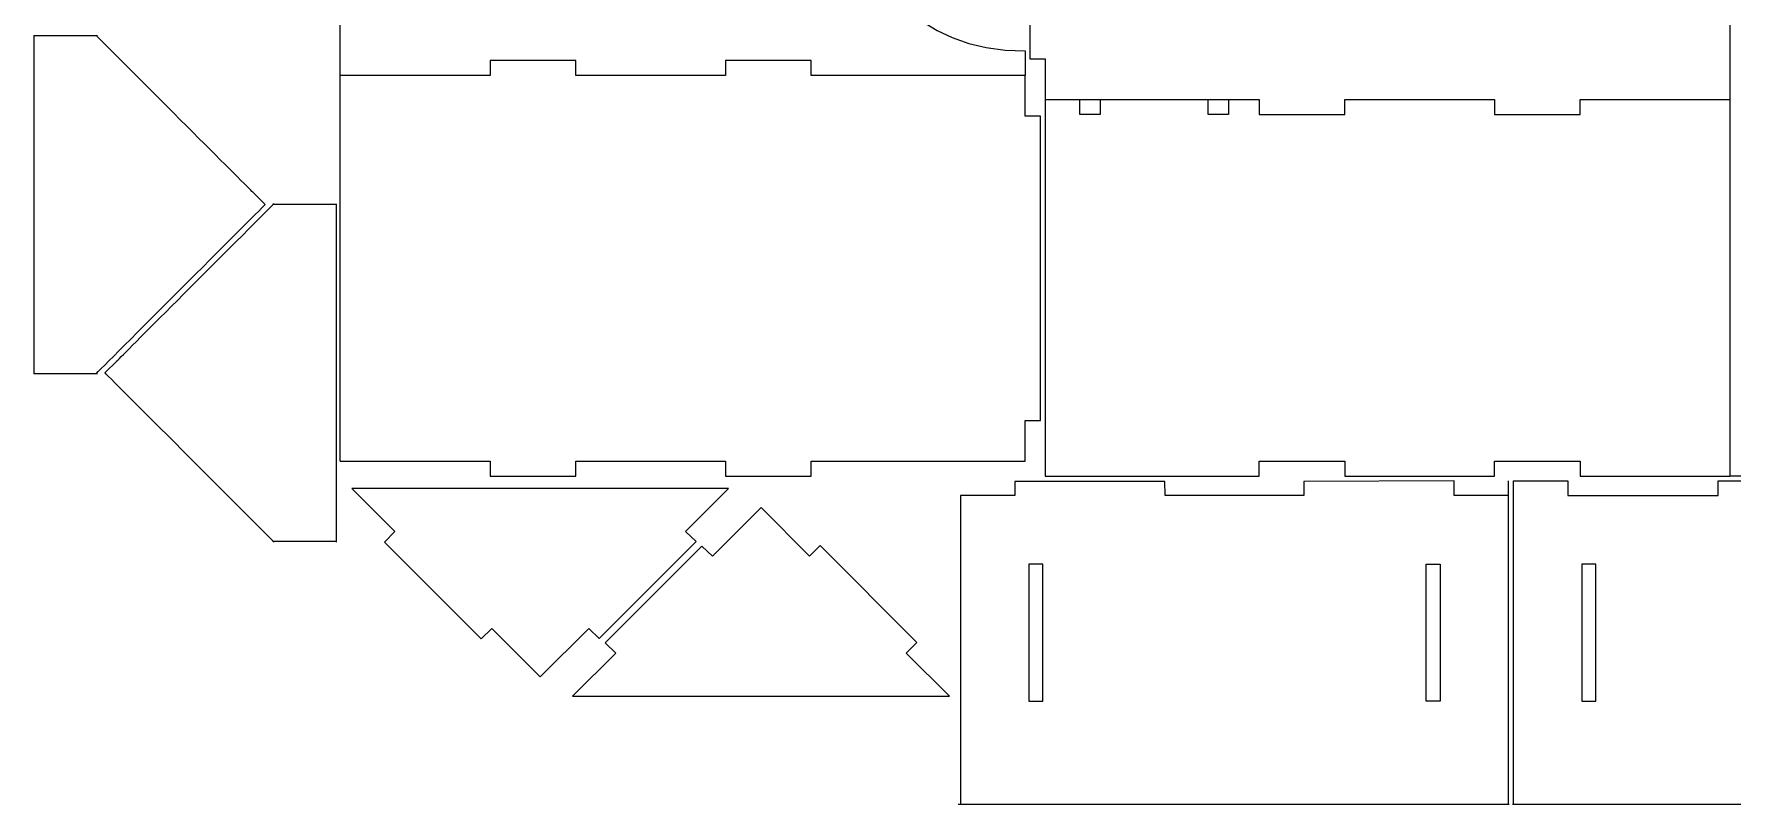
# Model space of a CAD drawing. Header units: millimetres. Extents: x -2221 to -1111, y -254 to 266.
# Drawn here: x -2218 to -1882.5, y -199.2 to -47.2 of the extents above; entities that cross this region are included whole.
import ezdxf

# ---------------------------------------------------------------- set-up
doc = ezdxf.new("R2010")
doc.units = ezdxf.units.MM
doc.header["$MEASUREMENT"] = 0
doc.layers.add('layer 1', color=7, linetype='Continuous')

msp = doc.modelspace()

# ---------------------------------------------------------------- linework, layer by layer
at = {"layer": 'layer 1', "lineweight": 9}
for points in [[(-2157.459, -131.4886), (-2157.459, -131.4886), (-2157.459, 169.5783), (-2157.459, 169.5783)], [(-1882.926, 166.5773), (-1882.926, 166.5773), (-1882.926, -134.4896), (-1882.926, -134.4896)], [(-2127.8597, -134.4886), (-2127.8597, -134.4886), (-2110.9458, -134.4886), (-2110.9458, -134.4886)], [(-2081.3465, -134.4886), (-2081.3465, -134.4886), (-2064.4327, -134.4886), (-2064.4327, -134.4886)], [(-1926.6818, -199.1955), (-1926.6818, -199.1955), (-1926.6818, -135.3546), (-1926.6818, -135.3546)], [(-2035.3615, -199.1955), (-2001.6303, -199.1955), (-1962.3369, -199.1955), (-1926.5315, -199.1955)]]:
    msp.add_open_spline(points, degree=3, dxfattribs=at)
for points, knots in [([(-2022.148, 19.0449), (-2022.148, 19.0449), (-2022.148, 12.9691), (-2022.148, 12.9691), (-2022.148, 12.9691), (-2067.6971, 12.6042), (-2065.7915, -50.8422), (-2022.148, -50.4911), (-2022.148, -50.4911), (-2022.148, -50.4911), (-2022.148, -55.3762), (-2022.148, -55.3762), (-2022.148, -55.3762), (-2022.148, -55.3762), (-2064.4327, -55.3762), (-2064.4327, -55.3762), (-2064.4327, -55.3762), (-2064.4327, -55.3762), (-2064.4327, -52.3762), (-2064.4327, -52.3762), (-2064.4327, -52.3762), (-2064.4327, -52.3762), (-2081.3465, -52.3762), (-2081.3465, -52.3762), (-2081.3465, -52.3762), (-2081.3465, -52.3762), (-2081.3465, -55.3762), (-2081.3465, -55.3762), (-2081.3465, -55.3762), (-2081.3465, -55.3762), (-2110.9458, -55.3762), (-2110.9458, -55.3762), (-2110.9458, -55.3762), (-2110.9458, -55.3762), (-2110.9458, -52.3762), (-2110.9458, -52.3762), (-2110.9458, -52.3762), (-2110.9458, -52.3762), (-2127.8597, -52.3762), (-2127.8597, -52.3762), (-2127.8597, -52.3762), (-2127.8597, -52.3762), (-2127.8597, -55.3762), (-2127.8597, -55.3762), (-2127.8597, -55.3762), (-2127.8597, -55.3762), (-2157.459, -55.3762), (-2157.459, -55.3762)], [0, 0, 0, 0, 0.07692308, 0.07692308, 0.07692308, 0.07692308, 0.15384615, 0.15384615, 0.15384615, 0.15384615, 0.23076923, 0.23076923, 0.23076923, 0.23076923, 0.30769231, 0.30769231, 0.30769231, 0.30769231, 0.38461538, 0.38461538, 0.38461538, 0.38461538, 0.46153846, 0.46153846, 0.46153846, 0.46153846, 0.53846154, 0.53846154, 0.53846154, 0.53846154, 0.61538462, 0.61538462, 0.61538462, 0.61538462, 0.69230769, 0.69230769, 0.69230769, 0.69230769, 0.76923077, 0.76923077, 0.76923077, 0.76923077, 0.84615385, 0.84615385, 0.84615385, 0.84615385, 1, 1, 1, 1]), ([(-1882.926, 16.0438), (-1882.926, 16.0438), (-1912.5253, 16.0438), (-1912.5253, 16.0438), (-1912.5253, 16.0438), (-1912.5253, 16.0438), (-1912.5253, 19.0438), (-1912.5253, 19.0438), (-1912.5253, 19.0438), (-1912.5253, 19.0438), (-1929.4392, 19.0438), (-1929.4392, 19.0438), (-1929.4392, 19.0438), (-1929.4392, 19.0438), (-1929.4392, 16.0438), (-1929.4392, 16.0438), (-1929.4392, 16.0438), (-1929.4392, 16.0438), (-1959.0385, 16.0438), (-1959.0385, 16.0438), (-1959.0385, 16.0438), (-1959.0385, 16.0438), (-1959.0385, 19.0438), (-1959.0385, 19.0438), (-1959.0385, 19.0438), (-1959.0385, 19.0438), (-1975.9523, 19.0438), (-1975.9523, 19.0438), (-1975.9523, 19.0438), (-1975.9523, 19.0438), (-1975.9523, 16.0438), (-1975.9523, 16.0438), (-1975.9523, 16.0438), (-1975.9523, 16.0438), (-2018.237, 16.0438), (-2018.237, 16.0438), (-2018.237, 16.0438), (-2018.237, 16.0438), (-2018.237, 8.0097), (-2018.237, 8.0097), (-2018.237, 8.0097), (-2018.237, 8.0097), (-2021.237, 8.0014), (-2021.237, 8.0014), (-2021.237, 8.0014), (-2021.237, 8.0014), (-2021.237, -52.0428), (-2021.237, -52.0428), (-2021.237, -52.0428), (-2021.237, -52.0428), (-2018.237, -52.0345), (-2018.237, -52.0345), (-2018.237, -52.0345), (-2018.237, -52.0345), (-2018.237, -60.0686), (-2018.237, -60.0686), (-2018.237, -60.0686), (-2018.237, -60.0686), (-1975.9523, -60.0686), (-1975.9523, -60.0686), (-1975.9523, -60.0686), (-1975.9523, -60.0686), (-1975.9523, -63.0686), (-1975.9523, -63.0686), (-1975.9523, -63.0686), (-1975.9523, -63.0686), (-1959.0385, -63.0686), (-1959.0385, -63.0686), (-1959.0385, -63.0686), (-1959.0385, -63.0686), (-1959.0385, -60.0686), (-1959.0385, -60.0686), (-1959.0385, -60.0686), (-1959.0385, -60.0686), (-1929.4392, -60.0686), (-1929.4392, -60.0686), (-1929.4392, -60.0686), (-1929.4392, -60.0686), (-1929.4392, -63.0686), (-1929.4392, -63.0686), (-1929.4392, -63.0686), (-1929.4392, -63.0686), (-1912.5253, -63.0686), (-1912.5253, -63.0686), (-1912.5253, -63.0686), (-1912.5253, -63.0686), (-1912.5253, -60.0686), (-1912.5253, -60.0686), (-1912.5253, -60.0686), (-1912.5253, -60.0686), (-1882.926, -60.0686), (-1882.926, -60.0686)], [0, 0, 0, 0, 0.04166667, 0.04166667, 0.04166667, 0.04166667, 0.08333333, 0.08333333, 0.08333333, 0.08333333, 0.125, 0.125, 0.125, 0.125, 0.16666667, 0.16666667, 0.16666667, 0.16666667, 0.20833333, 0.20833333, 0.20833333, 0.20833333, 0.25, 0.25, 0.25, 0.25, 0.29166667, 0.29166667, 0.29166667, 0.29166667, 0.33333333, 0.33333333, 0.33333333, 0.33333333, 0.375, 0.375, 0.375, 0.375, 0.41666667, 0.41666667, 0.41666667, 0.41666667, 0.45833333, 0.45833333, 0.45833333, 0.45833333, 0.5, 0.5, 0.5, 0.5, 0.54166667, 0.54166667, 0.54166667, 0.54166667, 0.58333333, 0.58333333, 0.58333333, 0.58333333, 0.625, 0.625, 0.625, 0.625, 0.66666667, 0.66666667, 0.66666667, 0.66666667, 0.70833333, 0.70833333, 0.70833333, 0.70833333, 0.75, 0.75, 0.75, 0.75, 0.79166667, 0.79166667, 0.79166667, 0.79166667, 0.83333333, 0.83333333, 0.83333333, 0.83333333, 0.875, 0.875, 0.875, 0.875, 0.91666667, 0.91666667, 0.91666667, 0.91666667, 1, 1, 1, 1]), ([(-1882.926, -26.2408), (-1882.926, -26.2408), (-1819.0851, -26.2408), (-1819.0851, -26.2408), (-1819.0851, -26.2408), (-1819.0851, -26.2408), (-1819.0851, -36.9747), (-1819.0851, -36.9747), (-1819.0851, -36.9747), (-1819.0851, -36.9747), (-1822.038, -36.9747), (-1822.038, -36.9747), (-1822.038, -36.9747), (-1822.038, -36.9747), (-1822.038, -66.654), (-1822.038, -66.654), (-1822.038, -66.654), (-1822.038, -66.654), (-1819.0851, -66.654), (-1819.0851, -66.654), (-1819.0851, -66.654), (-1819.0851, -66.654), (-1819.0851, -94.0764), (-1819.0851, -94.0764), (-1819.0851, -94.0764), (-1819.0851, -94.0764), (-1822.038, -94.0764), (-1822.038, -94.0764), (-1822.038, -94.0764), (-1822.038, -94.0764), (-1822.038, -123.7557), (-1822.038, -123.7557), (-1822.038, -123.7557), (-1822.038, -123.7557), (-1819.0851, -123.7557), (-1819.0851, -123.7557), (-1819.0851, -123.7557), (-1819.0851, -123.7557), (-1819.0851, -134.4896), (-1819.0851, -134.4896), (-1819.0851, -134.4896), (-1819.0851, -134.4896), (-1882.926, -134.4896), (-1882.926, -134.4896)], [0, 0, 0, 0, 0.08333333, 0.08333333, 0.08333333, 0.08333333, 0.16666667, 0.16666667, 0.16666667, 0.16666667, 0.25, 0.25, 0.25, 0.25, 0.33333333, 0.33333333, 0.33333333, 0.33333333, 0.41666667, 0.41666667, 0.41666667, 0.41666667, 0.5, 0.5, 0.5, 0.5, 0.58333333, 0.58333333, 0.58333333, 0.58333333, 0.66666667, 0.66666667, 0.66666667, 0.66666667, 0.75, 0.75, 0.75, 0.75, 0.83333333, 0.83333333, 0.83333333, 0.83333333, 1, 1, 1, 1]), ([(-2064.4327, -134.4886), (-2064.4327, -134.4886), (-2064.4327, -131.4886), (-2064.4327, -131.4886), (-2064.4327, -131.4886), (-2064.4327, -131.4886), (-2022.148, -131.4886), (-2022.148, -131.4886), (-2022.148, -131.4886), (-2022.148, -131.4886), (-2022.148, -123.4545), (-2022.148, -123.4545), (-2022.148, -123.4545), (-2022.148, -123.4545), (-2019.148, -123.4545), (-2019.148, -123.4545), (-2019.148, -123.4545), (-2019.148, -123.4545), (-2019.148, -63.4102), (-2019.148, -63.4102), (-2019.148, -63.4102), (-2019.148, -63.4102), (-2022.148, -63.4102), (-2022.148, -63.4102), (-2022.148, -63.4102), (-2022.148, -63.4102), (-2022.148, -55.3762), (-2022.148, -55.3762)], [0, 0, 0, 0, 0.125, 0.125, 0.125, 0.125, 0.25, 0.25, 0.25, 0.25, 0.375, 0.375, 0.375, 0.375, 0.5, 0.5, 0.5, 0.5, 0.625, 0.625, 0.625, 0.625, 0.75, 0.75, 0.75, 0.75, 1, 1, 1, 1]), ([(-2018.237, -60.0686), (-2018.237, -60.0686), (-2018.237, -66.8341), (-2018.237, -66.8341), (-2018.237, -66.8341), (-2018.237, -66.8341), (-2018.237, -127.724), (-2018.237, -127.724), (-2018.237, -127.724), (-2018.237, -127.724), (-2018.237, -134.4896), (-2018.237, -134.4896), (-2018.237, -134.4896), (-2018.237, -134.4896), (-1975.9523, -134.4896), (-1975.9523, -134.4896), (-1975.9523, -134.4896), (-1975.9523, -134.4896), (-1975.9523, -131.4896), (-1975.9523, -131.4896), (-1975.9523, -131.4896), (-1975.9523, -131.4896), (-1959.0385, -131.4896), (-1959.0385, -131.4896), (-1959.0385, -131.4896), (-1959.0385, -131.4896), (-1959.0385, -134.4896), (-1959.0385, -134.4896), (-1959.0385, -134.4896), (-1959.0385, -134.4896), (-1929.4392, -134.4896), (-1929.4392, -134.4896), (-1929.4392, -134.4896), (-1929.4392, -134.4896), (-1929.4392, -131.4896), (-1929.4392, -131.4896), (-1929.4392, -131.4896), (-1929.4392, -131.4896), (-1912.5253, -131.4896), (-1912.5253, -131.4896), (-1912.5253, -131.4896), (-1912.5253, -131.4896), (-1912.5253, -134.4896), (-1912.5253, -134.4896), (-1912.5253, -134.4896), (-1912.5253, -134.4896), (-1882.926, -134.4896), (-1882.926, -134.4896)], [0, 0, 0, 0, 0.07692308, 0.07692308, 0.07692308, 0.07692308, 0.15384615, 0.15384615, 0.15384615, 0.15384615, 0.23076923, 0.23076923, 0.23076923, 0.23076923, 0.30769231, 0.30769231, 0.30769231, 0.30769231, 0.38461538, 0.38461538, 0.38461538, 0.38461538, 0.46153846, 0.46153846, 0.46153846, 0.46153846, 0.53846154, 0.53846154, 0.53846154, 0.53846154, 0.61538462, 0.61538462, 0.61538462, 0.61538462, 0.69230769, 0.69230769, 0.69230769, 0.69230769, 0.76923077, 0.76923077, 0.76923077, 0.76923077, 0.84615385, 0.84615385, 0.84615385, 0.84615385, 1, 1, 1, 1]), ([(-2007.3572, -60.0686), (-2007.3572, -60.0686), (-2007.3572, -63.0686), (-2007.3572, -63.0686), (-2007.3572, -63.0686), (-2007.3572, -63.0686), (-2011.3572, -63.0686), (-2011.3572, -63.0686), (-2011.3572, -63.0686), (-2011.3572, -63.0686), (-2011.3572, -60.0686), (-2011.3572, -60.0686)], [0, 0, 0, 0, 0.25, 0.25, 0.25, 0.25, 0.5, 0.5, 0.5, 0.5, 1, 1, 1, 1]), ([(-1981.9864, -60.0686), (-1981.9864, -60.0686), (-1981.9864, -63.0686), (-1981.9864, -63.0686), (-1981.9864, -63.0686), (-1981.9864, -63.0686), (-1985.9864, -63.0686), (-1985.9864, -63.0686), (-1985.9864, -63.0686), (-1985.9864, -63.0686), (-1985.9864, -60.0686), (-1985.9864, -60.0686)], [0, 0, 0, 0, 0.25, 0.25, 0.25, 0.25, 0.5, 0.5, 0.5, 0.5, 1, 1, 1, 1]), ([(-2157.459, -131.4886), (-2157.459, -131.4886), (-2127.8597, -131.4886), (-2127.8597, -131.4886), (-2127.8597, -131.4886), (-2127.8597, -131.4886), (-2127.8597, -134.4886), (-2127.8597, -134.4886)], [0, 0, 0, 0, 0.33333333, 0.33333333, 0.33333333, 0.33333333, 1, 1, 1, 1]), ([(-2110.9458, -134.4886), (-2110.9458, -134.4886), (-2110.9458, -131.4886), (-2110.9458, -131.4886), (-2110.9458, -131.4886), (-2110.9458, -131.4886), (-2081.3465, -131.4886), (-2081.3465, -131.4886), (-2081.3465, -131.4886), (-2081.3465, -131.4886), (-2081.3465, -134.4886), (-2081.3465, -134.4886)], [0, 0, 0, 0, 0.25, 0.25, 0.25, 0.25, 0.5, 0.5, 0.5, 0.5, 1, 1, 1, 1]), ([(-2127.5086, -164.5141), (-2127.5086, -164.5141), (-2129.6007, -166.6062), (-2129.6007, -166.6062), (-2129.6007, -166.6062), (-2129.6007, -166.6062), (-2148.7366, -147.4703), (-2148.7366, -147.4703), (-2148.7366, -147.4703), (-2148.7366, -147.4703), (-2146.6445, -145.3782), (-2146.6445, -145.3782), (-2146.6445, -145.3782), (-2146.6445, -145.3782), (-2155.1512, -136.8715), (-2155.1512, -136.8715), (-2155.1512, -136.8715), (-2155.1512, -136.8715), (-2080.7302, -136.8715), (-2080.7302, -136.8715), (-2080.7302, -136.8715), (-2080.7302, -136.8715), (-2089.2369, -145.3782), (-2089.2369, -145.3782), (-2089.2369, -145.3782), (-2089.2369, -145.3782), (-2087.145, -147.3703), (-2087.145, -147.3703), (-2087.145, -147.3703), (-2087.145, -147.3703), (-2106.2809, -166.5062), (-2106.2809, -166.5062), (-2106.2809, -166.5062), (-2106.2809, -166.5062), (-2108.3728, -164.5141), (-2108.3728, -164.5141), (-2108.3728, -164.5141), (-2108.3728, -164.5141), (-2117.9407, -174.082), (-2117.9407, -174.082), (-2117.9407, -174.082), (-2117.9407, -174.082), (-2127.5086, -164.5141), (-2127.5086, -164.5141)], [0, 0, 0, 0, 0.08333333, 0.08333333, 0.08333333, 0.08333333, 0.16666667, 0.16666667, 0.16666667, 0.16666667, 0.25, 0.25, 0.25, 0.25, 0.33333333, 0.33333333, 0.33333333, 0.33333333, 0.41666667, 0.41666667, 0.41666667, 0.41666667, 0.5, 0.5, 0.5, 0.5, 0.58333333, 0.58333333, 0.58333333, 0.58333333, 0.66666667, 0.66666667, 0.66666667, 0.66666667, 0.75, 0.75, 0.75, 0.75, 0.83333333, 0.83333333, 0.83333333, 0.83333333, 1, 1, 1, 1]), ([(-1926.6818, -138.3075), (-1926.6818, -138.3075), (-1937.4156, -138.3075), (-1937.4156, -138.3075), (-1937.4156, -138.3075), (-1937.4156, -138.3075), (-1937.4405, -135.3961), (-1937.4405, -135.3961), (-1937.4405, -135.3961), (-1937.4405, -135.3961), (-1967.1115, -135.5036), (-1967.1115, -135.5036), (-1967.1115, -135.5036), (-1967.1115, -135.5036), (-1967.0949, -138.3075), (-1967.0949, -138.3075), (-1967.0949, -138.3075), (-1967.0949, -138.3075), (-1980.8061, -138.3075), (-1980.8061, -138.3075), (-1980.8061, -138.3075), (-1980.8061, -138.3075), (-1994.5174, -138.3075), (-1994.5174, -138.3075), (-1994.5174, -138.3075), (-1994.5174, -138.3075), (-1994.534, -135.5036), (-1994.534, -135.5036), (-1994.534, -135.5036), (-1994.534, -135.5036), (-2024.2132, -135.5036), (-2024.2132, -135.5036), (-2024.2132, -135.5036), (-2024.2132, -135.5036), (-2024.1966, -138.3075), (-2024.1966, -138.3075), (-2024.1966, -138.3075), (-2024.1966, -138.3075), (-2034.9305, -138.3075), (-2034.9305, -138.3075), (-2034.9305, -138.3075), (-2034.9305, -138.3075), (-2034.9305, -199.1955), (-2034.9305, -199.1955)], [0, 0, 0, 0, 0.08333333, 0.08333333, 0.08333333, 0.08333333, 0.16666667, 0.16666667, 0.16666667, 0.16666667, 0.25, 0.25, 0.25, 0.25, 0.33333333, 0.33333333, 0.33333333, 0.33333333, 0.41666667, 0.41666667, 0.41666667, 0.41666667, 0.5, 0.5, 0.5, 0.5, 0.58333333, 0.58333333, 0.58333333, 0.58333333, 0.66666667, 0.66666667, 0.66666667, 0.66666667, 0.75, 0.75, 0.75, 0.75, 0.83333333, 0.83333333, 0.83333333, 0.83333333, 1, 1, 1, 1]), ([(-2064.7695, -150.2495), (-2064.7695, -150.2495), (-2062.6774, -148.1574), (-2062.6774, -148.1574), (-2062.6774, -148.1574), (-2062.6774, -148.1574), (-2043.5415, -167.2933), (-2043.5415, -167.2933), (-2043.5415, -167.2933), (-2043.5415, -167.2933), (-2045.6336, -169.3854), (-2045.6336, -169.3854), (-2045.6336, -169.3854), (-2045.6336, -169.3854), (-2037.1269, -177.8921), (-2037.1269, -177.8921), (-2037.1269, -177.8921), (-2037.1269, -177.8921), (-2111.5479, -177.8921), (-2111.5479, -177.8921), (-2111.5479, -177.8921), (-2111.5479, -177.8921), (-2103.0412, -169.3854), (-2103.0412, -169.3854), (-2103.0412, -169.3854), (-2103.0412, -169.3854), (-2105.1331, -167.3933), (-2105.1331, -167.3933), (-2105.1331, -167.3933), (-2105.1331, -167.3933), (-2085.9972, -148.2574), (-2085.9972, -148.2574), (-2085.9972, -148.2574), (-2085.9972, -148.2574), (-2083.9053, -150.2495), (-2083.9053, -150.2495), (-2083.9053, -150.2495), (-2083.9053, -150.2495), (-2074.3374, -140.6816), (-2074.3374, -140.6816), (-2074.3374, -140.6816), (-2074.3374, -140.6816), (-2064.7695, -150.2495), (-2064.7695, -150.2495)], [0, 0, 0, 0, 0.08333333, 0.08333333, 0.08333333, 0.08333333, 0.16666667, 0.16666667, 0.16666667, 0.16666667, 0.25, 0.25, 0.25, 0.25, 0.33333333, 0.33333333, 0.33333333, 0.33333333, 0.41666667, 0.41666667, 0.41666667, 0.41666667, 0.5, 0.5, 0.5, 0.5, 0.58333333, 0.58333333, 0.58333333, 0.58333333, 0.66666667, 0.66666667, 0.66666667, 0.66666667, 0.75, 0.75, 0.75, 0.75, 0.83333333, 0.83333333, 0.83333333, 0.83333333, 1, 1, 1, 1]), ([(-2018.6787, -151.8386), (-2018.6787, -151.8386), (-2018.6787, -178.9008), (-2018.6787, -178.9008), (-2018.6787, -178.9008), (-2018.6787, -178.9008), (-2021.4286, -178.9008), (-2021.4286, -178.9008), (-2021.4286, -178.9008), (-2021.4286, -178.9008), (-2021.4286, -151.8386), (-2021.4286, -151.8386), (-2021.4286, -151.8386), (-2021.4286, -151.8386), (-2018.6787, -151.8386), (-2018.6787, -151.8386)], [0, 0, 0, 0, 0.2, 0.2, 0.2, 0.2, 0.4, 0.4, 0.4, 0.4, 0.6, 0.6, 0.6, 0.6, 1, 1, 1, 1]), ([(-1942.9337, -151.8386), (-1942.9337, -151.8386), (-1942.9337, -178.9008), (-1942.9337, -178.9008), (-1942.9337, -178.9008), (-1942.9337, -178.9008), (-1940.1836, -178.9008), (-1940.1836, -178.9008), (-1940.1836, -178.9008), (-1940.1836, -178.9008), (-1940.1836, -151.8386), (-1940.1836, -151.8386), (-1940.1836, -151.8386), (-1940.1836, -151.8386), (-1942.9337, -151.8386), (-1942.9337, -151.8386)], [0, 0, 0, 0, 0.2, 0.2, 0.2, 0.2, 0.4, 0.4, 0.4, 0.4, 0.6, 0.6, 0.6, 0.6, 1, 1, 1, 1])]:
    msp.add_open_spline(points, degree=3, knots=knots, dxfattribs=at)
at = {"layer": 'layer 1', "color": 250, "lineweight": 9}
for points in [[(-2217.965, -47.4488), (-2217.965, -47.4488), (-2217.9649, -106.4565), (-2217.9649, -114.2568)], [(-2205.4066, -47.5065), (-2205.4066, -47.5065), (-2217.9649, -47.5065), (-2217.9649, -47.5065)], [(-2174.6895, -78.4423), (-2174.6895, -78.4423), (-2192.9967, -60.1351), (-2205.7355, -47.3963)], [(-2201.5505, -111.6734), (-2201.5505, -111.6734), (-2183.2433, -93.3662), (-2170.5045, -80.6274)], [(-2170.8334, -80.7376), (-2170.8334, -80.7376), (-2158.2751, -80.7376), (-2158.2751, -80.7376)], [(-2158.275, -80.6799), (-2158.275, -80.6799), (-2158.2751, -139.6876), (-2158.2751, -147.4879)], [(-2217.9649, -114.162), (-2217.9649, -114.162), (-2205.4066, -114.162), (-2205.4066, -114.162)], [(-2158.2751, -147.3931), (-2158.2751, -147.3931), (-2170.8334, -147.3931), (-2170.8334, -147.3931)], [(-1925.9166, -199.1955), (-1867.0129, -199.1955), (-1817.4537, -199.1955), (-1817.4537, -199.1955)]]:
    msp.add_open_spline(points, degree=3, dxfattribs=at)
for points, knots in [([(-2205.7046, -114.2414), (-2201.8174, -110.3542), (-2172.2975, -80.8343), (-2172.2975, -80.8343), (-2172.2975, -80.8343), (-2172.2975, -80.8343), (-2174.6895, -78.4423), (-2174.6895, -78.4423)], [0, 0, 0, 0, 0.33333333, 0.33333333, 0.33333333, 0.33333333, 1, 1, 1, 1]), ([(-2170.5354, -147.4725), (-2174.4226, -143.5853), (-2203.9425, -114.0654), (-2203.9425, -114.0654), (-2203.9425, -114.0654), (-2203.9425, -114.0654), (-2201.5505, -111.6734), (-2201.5505, -111.6734)], [0, 0, 0, 0, 0.33333333, 0.33333333, 0.33333333, 0.33333333, 1, 1, 1, 1]), ([(-1925.7025, -199.1955), (-1925.7025, -199.1955), (-1925.7025, -135.3546), (-1925.7025, -135.3546), (-1925.7025, -135.3546), (-1925.7025, -135.3546), (-1914.9686, -135.3546), (-1914.9686, -135.3546), (-1914.9686, -135.3546), (-1914.9686, -135.3546), (-1914.9686, -138.3075), (-1914.9686, -138.3075), (-1914.9686, -138.3075), (-1914.9686, -138.3075), (-1885.2893, -138.3075), (-1885.2893, -138.3075), (-1885.2893, -138.3075), (-1885.2893, -138.3075), (-1885.2893, -135.3546), (-1885.2893, -135.3546), (-1885.2893, -135.3546), (-1885.2893, -135.3546), (-1857.8669, -135.3546), (-1857.8669, -135.3546), (-1857.8669, -135.3546), (-1857.8669, -135.3546), (-1857.8669, -138.3075), (-1857.8669, -138.3075), (-1857.8669, -138.3075), (-1857.8669, -138.3075), (-1828.1876, -138.3075), (-1828.1876, -138.3075), (-1828.1876, -138.3075), (-1828.1876, -138.3075), (-1828.1876, -135.3546), (-1828.1876, -135.3546), (-1828.1876, -135.3546), (-1828.1876, -135.3546), (-1817.4537, -135.3546), (-1817.4537, -135.3546), (-1817.4537, -135.3546), (-1817.4537, -135.3546), (-1817.4537, -199.1955), (-1817.4537, -199.1955)], [0, 0, 0, 0, 0.08333333, 0.08333333, 0.08333333, 0.08333333, 0.16666667, 0.16666667, 0.16666667, 0.16666667, 0.25, 0.25, 0.25, 0.25, 0.33333333, 0.33333333, 0.33333333, 0.33333333, 0.41666667, 0.41666667, 0.41666667, 0.41666667, 0.5, 0.5, 0.5, 0.5, 0.58333333, 0.58333333, 0.58333333, 0.58333333, 0.66666667, 0.66666667, 0.66666667, 0.66666667, 0.75, 0.75, 0.75, 0.75, 0.83333333, 0.83333333, 0.83333333, 0.83333333, 1, 1, 1, 1]), ([(-1909.4507, -151.8386), (-1909.4507, -151.8386), (-1909.4507, -178.9008), (-1909.4507, -178.9008), (-1909.4507, -178.9008), (-1909.4507, -178.9008), (-1912.2006, -178.9008), (-1912.2006, -178.9008), (-1912.2006, -178.9008), (-1912.2006, -178.9008), (-1912.2006, -151.8386), (-1912.2006, -151.8386), (-1912.2006, -151.8386), (-1912.2006, -151.8386), (-1909.4507, -151.8386), (-1909.4507, -151.8386)], [0, 0, 0, 0, 0.2, 0.2, 0.2, 0.2, 0.4, 0.4, 0.4, 0.4, 0.6, 0.6, 0.6, 0.6, 1, 1, 1, 1])]:
    msp.add_open_spline(points, degree=3, knots=knots, dxfattribs=at)

doc.saveas('drawing.dxf')
